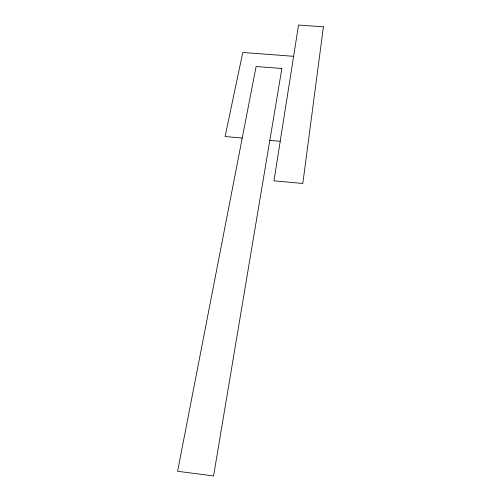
<?xml version="1.0" encoding="UTF-8"?>
<svg xmlns="http://www.w3.org/2000/svg" width="501" height="501" viewBox="0 0 501 501"><rect width="100%" height="100%" fill="white"/><g stroke="black" fill="none" stroke-linecap="round" stroke-linejoin="round"><path stroke-width="0.75" d="M293.611 56.312L242.778 52.467L225.093 136.535L242.233 138.013M269.814 140.399L280.203 141.301M323.402 26.829L302.829 183.472L273.972 180.83L298.546 25.05L323.402 26.829M281.869 68.499L213.564 475.95L177.598 471.284L256.105 66.508L281.869 68.499"/></g></svg>
